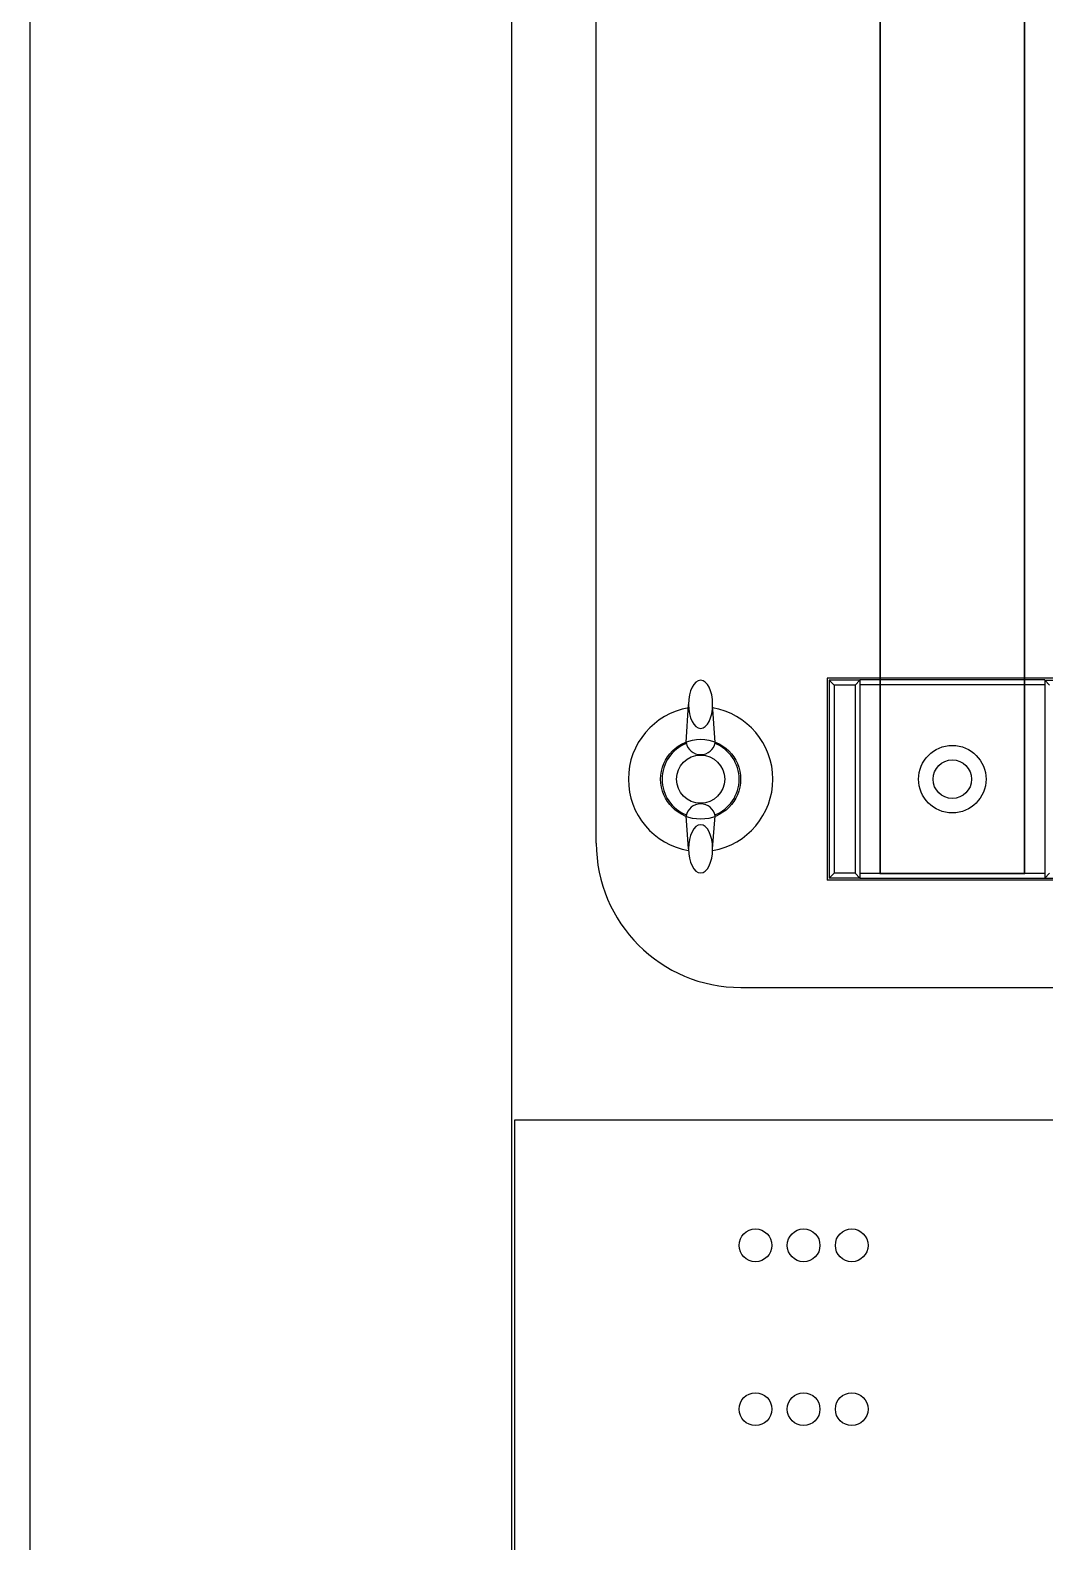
# Model space of a CAD drawing. Header units: millimetres. Extents: x 60229 to 91621, y 21923 to 36546.
# Drawn here: x 82235.5 to 82340.8, y 29783.1 to 29940 of the extents above; entities that cross this region are included whole.
import ezdxf

# ---------------------------------------------------------------- set-up
doc = ezdxf.new("R2010")
doc.units = ezdxf.units.MM
for name, color, linetype in [('BLOCK', 3, 'Continuous'), ('속판', 3, 'Continuous'), ('속판 홀타공', 2, 'Continuous'), ('아크릴 심벌', 7, 'Continuous')]:
    doc.layers.add(name, color=color, linetype=linetype)

# ---------------------------------------------------------------- blocks, each defined once
blk = doc.blocks.new('104 BUS')
at = {"color": 2}
for p, q in [((-58, 10.5), (-58, -10.5)), ((58, 10.5), (-58, 10.5)), ((-57.77, 10.27), (-57.26, 9.76)), ((-54.6, 10.27), (-57.77, 10.27)), ((-54.6, 10.27), (-57.77, 10.27)), ((-57.77, 10.27), (-57.77, -10.27)), ((-55.1, 9.76), (-57.26, 9.76)), ((-55.1, 9.76), (-57.26, 9.76)), ((-57.26, 9.76), (-57.26, -9.76)), ((-55.1, 9.76), (-54.6, 10.27)), ((-55.1, 9.76), (-55.1, -9.76)), ((-54.6, 10.3), (-54.6, -10.3)), ((-35.4, 10.3), (-54.6, 10.3)), ((-35.4, 9.8), (-54.6, 9.8)), ((-35.4, 10.3), (-35.4, -10.3)), ((-35.4, 10.27), (-32.6, 10.27)), ((-35.4, 10.27), (-34.9, 9.76)), ((58, -10.5), (-58, -10.5)), ((-57.26, -9.76), (-57.77, -10.27)), ((-54.6, -10.27), (-57.77, -10.27)), ((-55.1, -9.76), (-57.26, -9.76)), ((-55.1, -9.76), (-54.6, -10.27)), ((-35.4, -9.8), (-54.6, -9.8)), ((-35.4, -10.3), (-54.6, -10.3)), ((-34.9, -9.76), (-35.4, -10.27)), ((-35.4, -10.27), (-32.6, -10.27))]:
    blk.add_line(p, q, dxfattribs=at)
for radius in [3.5, 2]:
    blk.add_circle((-45, 0), radius, dxfattribs=at)
at = {"layer": 'BLOCK', "color": 250, "lineweight": 30}
blk.add_lwpolyline([(-52.5, 140.2), (-37.5, 140.2), (-37.5, -9.8), (-52.5, -9.8)], close=True, dxfattribs=at)
blk = doc.blocks.new('A$C21CD2A4F')
at = {"color": 4}
for p, q in [((5.96, 17.5), (5.7, 14.08)), ((5.96, 17.5), (5.7, 14.08)), ((8.46, 17.5), (8.72, 14.08)), ((8.46, 17.5), (8.72, 14.08)), ((5.7, 6.46), (5.96, 2.5)), ((5.7, 6.46), (5.96, 2.5)), ((8.72, 6.46), (8.46, 2.5)), ((8.72, 6.46), (8.46, 2.5))]:
    blk.add_line(p, q, dxfattribs=at)
for centre, radius, start, end in [((7.21, 10.27), 7.5, 99.5718, 260.5162), ((7.21, 10.27), 7.5, 99.5718, 260.5162), ((7.21, 10.27), 7.5, 279.4838, 80.4282), ((7.21, 10.27), 7.5, 279.4838, 80.4282), ((7.21, 10.27), 4, 111.6469, 248.3531), ((7.21, 10.27), 4, 111.6469, 248.3531), ((7.21, 14.37), 1.54, 190.8234, 349.1766), ((7.21, 14.37), 1.54, 190.8234, 349.1766), ((7.21, 10.27), 4, 291.6469, 68.3531), ((7.21, 10.27), 4, 291.6469, 68.3531), ((7.21, 6.18), 1.54, 10.8234, 169.1766), ((7.21, 6.18), 1.54, 10.8234, 169.1766)]:
    blk.add_arc(centre, radius, start, end, dxfattribs=at)
at = {"color": 4, "extrusion": (0, 0, -1)}
for centre in [(7.21, 17.5), (7.21, 17.5), (7.21, 2.5), (7.21, 2.5)]:
    blk.add_ellipse(centre, major_axis=(0, 2.5), ratio=0.5, start_param=1.570796326828783, end_param=7.853981634008369, dxfattribs=at)
at = {"layer": '속판 홀타공', "color": 2}
blk.add_circle((7.21, 10.27), 2.5, dxfattribs=at)
at = {"layer": '아크릴 심벌', "color": 7}
blk.add_circle((7.21, 10.27), 4.15, dxfattribs=at)
blk.add_circle((7.21, 10.27), 4.15, dxfattribs=at)

msp = doc.modelspace()

# ---------------------------------------------------------------- linework, layer by layer
at = {"linetype": 'Continuous'}
msp.add_line((82294.27, 29855.6), (82294.27, 30132.14), dxfattribs=at)
at = {"color": 1, "linetype": 'Continuous'}
for p, q in [((82323.73, 29872.53), (82323.75, 30095.14)), ((82338.73, 29872.53), (82338.75, 30095.14))]:
    msp.add_line(p, q, dxfattribs=at)
at = {"color": 253, "linetype": 'Continuous', "lineweight": -2}
msp.add_lwpolyline([(82235.5, 30356.64), (82935.5, 30356.64), (82935.5, 29356.64), (82235.5, 29356.64)], close=True, dxfattribs=at)
at = {"color": 253, "lineweight": -2}
msp.add_lwpolyline([(82285.79, 29766.83), (82460.79, 29766.83), (82460.79, 29826.83), (82285.79, 29826.83)], close=True, dxfattribs=at)
at = {"layer": '속판', "color": 54, "lineweight": -2}
msp.add_lwpolyline([(82285.5, 30306.64), (82885.5, 30306.64), (82885.5, 29406.64), (82285.5, 29406.64)], close=True, dxfattribs=at)
at = {"layer": '속판', "color": 3, "lineweight": -2}
for centre in [(82310.79, 29813.83), (82315.79, 29813.83), (82320.79, 29813.83), (82310.79, 29796.83), (82315.79, 29796.83), (82320.79, 29796.83)]:
    msp.add_circle(centre, 1.7, dxfattribs=at)
at = {"layer": '아크릴 심벌', "lineweight": -2}
msp.add_line((82309.27, 29840.6), (82443.51, 29840.6), dxfattribs=at)
msp.add_arc((82309.27, 29855.6), 15, 180, 270, dxfattribs=at)

# ---------------------------------------------------------------- block references
at = {"linetype": 'Continuous'}
msp.add_blockref('104 BUS', (82376.23, 29862.23), dxfattribs=at)
at = {"color": 3, "linetype": 'ByBlock', "lineweight": -2, "rotation": 180.0000000000024}
msp.add_blockref('A$C21CD2A4F', (82312.31, 29872.5), dxfattribs=at)

doc.saveas('drawing.dxf')
